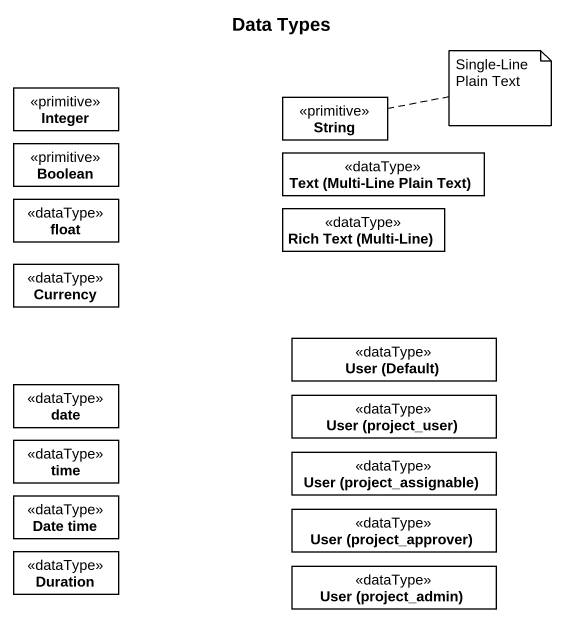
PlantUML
@startuml
title Data Types
hide circle
hide empty members
class Integer <<primitive>>
class String <<primitive>>
class Boolean <<primitive>>
class "Text (Multi-Line Plain Text)" as Text_Multi_Line_Plain_Text <<dataType>>
class float <<dataType>>
class "Rich Text (Multi-Line)" as Rich_Text_Multi_Line <<dataType>>
class Currency <<dataType>>
class "User (Default)" as User_Default <<dataType>>
class date <<dataType>>
class "User (project_user)" as User_project_user <<dataType>>
class time <<dataType>>
class "User (project_assignable)" as User_project_assignable <<dataType>>
class "Date time" as Date_time <<dataType>>
class "User (project_approver)" as User_project_approver <<dataType>>
class Duration <<dataType>>
class "User (project_admin)" as User_project_admin <<dataType>>
note right of String : Single-Line Plain Text
@enduml
